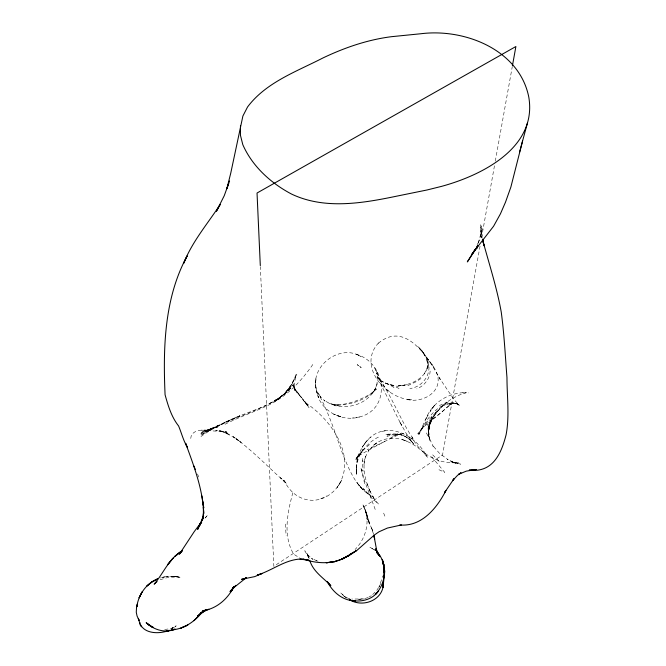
<?xml version="1.0" encoding="UTF-8"?>
<svg xmlns="http://www.w3.org/2000/svg" width="666" height="666" viewBox="0 0 666 666"><rect width="100%" height="100%" fill="white"/><g stroke="black" fill="none" stroke-linecap="round" stroke-linejoin="round"><path stroke-width="0.5" stroke-dasharray="3.33 2.5" d="M373.693 534.432L368.331 519.447L369.672 525.099L365.584 510.872C369.663 524.508 364.968 539.543 355.078 549.5M190.759 438.486C191.092 429.628 203.022 429.437 209.39 430.444L204.104 431.068L217.749 426.956L202.481 431.759L215.934 426.856L201.423 432.692L228.455 421.029L200.849 433.924L214.56 427.064M362.604 451.506L359.19 455.194L363.07 449.292C358.083 456.61 355.719 465.534 356.343 474.358L356.343 467.582L356.526 474.533C355.086 460.689 359.981 445.979 371.037 437.129M356.31 467.49L357.201 460.264L359.174 453.363M363.944 464.776L365.451 456.268C361.988 468.398 365.359 481.102 370.504 492.232L369.855 491L374.483 499.375L373.102 497.51L378.554 504.129L371.42 497.668L363.186 488.611L368.356 494.047L367.008 492.923L373.851 497.36L372.311 496.495M480.036 246.129L442.532 454.97L273.851 566.308L260.348 266.65M481.51 237.945L494.563 165.26M495.296 161.164L512.212 66.983M430.144 371.054C429.82 379.087 424.125 385.922 416.833 388.877M428.629 364.46L427.589 369.347L427.755 364.094L427.023 359.182C433.4 371.928 423.518 387.104 409.848 388.511M437.096 410.747C431.551 417.249 428.296 425.349 428.504 433.907L429.662 424.667L431.66 416.741L428.188 427.963L429.911 440.426C424.65 424.95 435.672 411.247 446.961 402.106C437.97 410.065 428.604 419.755 428.621 432.567C429.995 412.937 448.268 397.627 466.3 392.657C448.518 392.282 431.418 402.938 425.474 420.021L428.055 415.051L424.467 421.728L419.064 434.299C425.549 420.437 436.438 403.479 453.271 402.78L448.559 403.887L444.205 405.81M292.824 492.732C287.595 512.42 282.609 535.422 293.606 554.095L301.14 558.932M478.296 242.965L482.475 228.555L480.111 237.213L481.285 225.857L481.21 235.481L480.402 224.833L482.475 238.095M372.719 594.538L376.59 590.642L379.795 585.647L379.004 587.079L382.9 575.907M478.355 243.148L479.22 240.359L477.047 245.063M426.365 432.917L429.42 438.752L428.188 427.963L430.752 420.304M380.078 584.906L380.652 583.358M377.389 383.649L373.435 392.44C377.031 386.671 378.438 379.47 376.49 372.885L382.292 387.187L401.615 425.474L399.658 421.595L406.085 433.225L413.628 444.072C407.858 435.098 396.004 431.585 386.13 435.497L391.059 433.741L385.839 434.573M424.3 373.967L428.038 365.701C425.133 378.821 410.689 384.915 398.493 386.005L407.192 384.665L402.589 385.464M365.276 457.267L368.989 450.058L368.44 450.965L373.568 445.321L377.447 442.274L372.744 445.97C381.976 437.271 395.895 436.372 407.176 441.308L402.048 439.585C410.472 442.132 418.007 447.003 424.25 453.155L423.335 452.172L427.788 457.659L425.949 455.028M356.185 459.99L358.891 455.502L355.561 459.382L358.183 455.386M375.774 387.903C368.498 403.105 349.633 409.707 333.849 405.361C349.359 405.469 365.626 400.524 376.415 388.994L369.364 395.055M366.158 441.774L362.271 447.261C379.179 417.857 413.486 431.16 426.806 456.252M378.305 343.265C405.927 320.063 428.729 358.583 440.209 379.362L438.478 376.631L453.779 399.225L458.874 405.07L456.801 403.463L459.415 405.011L455.178 403.246L457.276 403.629L452.539 403.113L448.559 403.887M312.82 364.51C301.398 380.985 287.229 396.045 268.972 404.92C254.52 411.921 239.219 416.983 224.925 424.309M417.649 433.891L423.951 426.173L432.117 418.356M378.579 342.898C356.793 366.308 386.247 399.259 411.796 399.775L406.526 399.292C421.187 403.588 441.966 392.957 437.587 375.707C435.572 368.173 430.369 362.137 425.391 356.368L430.619 362.812L421.328 350.1L417.632 346.287L421.919 350.815L424.558 354.762L425.358 356.243L421.328 350.1L424.558 354.762L426.848 360.106L427.755 364.094L426.623 359.19L426.848 360.106M359.19 455.194C364.785 447.361 371.428 439.685 380.661 436.147M205.07 518.115L207.767 514.96L205.469 517.624M355.561 459.382L358.891 455.502M435.731 412.554L424.001 425.033L421.02 429.578L423.951 426.173L418.523 434.282L420.188 430.527L423.618 426.964L451.739 403.629C444.155 409.057 451.748 402.705 454.37 402.888L451.332 403.488M362.662 450.624L371.253 442.99M448.742 405.652L441.067 412.828L432.184 419.605M174.45 627.272L176.174 625.824L171.72 628.396L174.6 627.097L170.546 628.637L164.311 629.537M200.957 436.538C228.155 416.575 263.936 412.487 289.419 390.035M358.666 455.76C372.352 447.927 386.521 440.101 400.957 433.749L392.848 436.072M420.995 378.529L416.516 381.543L407.592 385.747M373.476 392.149C360.872 399.925 345.696 406.352 330.636 404.478M201.373 430.119L226.64 431.884L215.634 430.311L227.198 432.883L218.331 430.328L229.77 434.59L222.827 431.685L232.126 436.363L238.47 440.426L233.175 436.646L241.2 442.415L236.139 438.769C254.229 452.156 269.63 468.564 286.455 483.408L280.419 477.672L286.33 483.374L284.265 480.569C294.588 503.08 320.821 507.442 336.963 487.678C358.549 457.542 331.077 419.006 304.853 402.347L308.508 405.952L293.706 388.062L307.351 405.328L298.068 393.173M389.876 438.494L397.752 433.591M172.486 628.579L173.102 628.196M270.504 403.288L280.369 397.252M368.831 597.077L371.287 595.72M384.698 441.525L367.132 449.75M226.049 421.803L200.707 435.256L213.57 427.672L239.893 415.784L226.049 421.803C247.993 410.98 274.6 406.393 291.383 387.179L283.033 395.113L275.008 401.19L284.865 393.44L291.725 384.59L283.982 394.364L291.941 385.198L284.507 393.773L276.032 400.932L284.865 393.44L291.55 384.424L296.861 374.134L291.591 384.931L296.02 374.675L294.389 383.649L294.955 390.692L292.915 383.05L294.713 388.286L297.402 393.448L292.457 384.906L295.979 390.875L294.114 387.612L301.765 397.843M320.762 498.826L326.748 495.945M439.418 405.577L444.322 403.246L449.458 402.281M160.14 579.736L168.182 577.339L177.381 576.739L171.287 576.764L180.669 577.38C174.001 575.815 166.891 575.774 160.364 577.996M386.954 436.721C395.812 431.526 407.093 434.931 412.828 443.106C408.083 436.738 399.708 432.342 391.775 435.048M368.015 597.527L364.452 598.692L357.284 599.4L360.789 599.233M359.357 417.016C392.624 408.824 385.414 361.405 355.794 354.279L360.864 356.385C339.385 343.34 309.107 366.725 316.616 390.734L315.451 384.415L316.05 377.863L315.426 384.773L316.458 391.5L318.823 397.66L316.625 391.475C320.013 410.581 341.134 422.194 359.357 417.016L352.114 418.082M403.787 433.666L396.994 434.69L400.541 434.407L396.295 434.215M382.043 431.393L387.995 430.336M364.169 598.967L351.756 599.042M398.043 385.423L402.489 385.298M335.331 405.111L339.61 405.053L334.482 404.728L328.654 403.305M462.687 392.89L468.656 392.915M174.667 576.431L173.393 576.248L179.487 577.106M399.051 388.619C393.639 385.04 386.854 384.79 381.535 380.994L386.43 383.549L398.335 386.588M452.048 461.879L460.664 464.169L450.782 461.663L457.717 463.295L452.097 462.537L458.391 462.537C439.443 464.602 419.905 454.728 412.038 436.971L413.669 439.593C401.665 422.211 394.289 402.197 382.975 384.424L384.465 386.58L380.095 380.319M316.075 560.639L318.04 561.147M334.482 404.728L329.52 403.405L323.951 400.283L324.983 401.082L320.038 396.345L321.195 397.852L317.249 391.591C328.288 411.03 334.948 432.45 342.482 453.388C349.275 469.93 356.526 489.16 373.851 497.36M349.891 598.817L345.113 597.169L340.559 592.782L346.17 597.635M390.06 384.565L393.748 385.897M453.288 462.212L455.819 463.278L447.41 459.34L448.135 459.731L439.552 453.429L432.509 445.246L433.283 446.553L428.496 436.43L427.93 423.867L428.188 427.963M438.936 469.73L444.688 472.311L430.086 454.945M316.816 560.905L311.463 558.158L312.895 559.373L307.625 554.828L308.882 556.401L304.795 550.757L309.673 559.382L307.009 553.354L308.641 557.692M359.532 366.25L361.213 367.599L357.167 364.652L359.64 366.317M374.658 550.108L369.788 547.102L374.658 550.108L373.884 549.508M394.031 387.595C389.011 383.774 382.409 382.892 377.955 378.196L379.82 379.87L377.372 376.864L382.076 382.833M344.089 596.187L347.843 598.776M411.846 438.852L406.135 434.815M456.801 403.463L460.556 406.377M386.888 389.552L390.709 392.724M432.684 454.845L440.709 463.028M363.927 489.468L364.926 490.567M359.374 485.581L358.325 484.365L363.561 490.451M421.328 350.1L424.975 355.07M364.668 483.741L361.005 468.34L363.095 471.362L362.221 458.216L363.045 461.913M307.351 405.328L304.27 400.849L309.107 407.867M431.735 364.119L433.916 367.407M377.447 373.185L374.65 367.848L380.96 381.318M197.511 473.992L199.559 478.921M372.843 531.218L371.029 526.739L373.085 531.826M383.641 513.095L385.606 517.965M370.504 492.232L366.55 482.384M375.224 509.465L365.135 482.334L361.005 468.34M482.084 237.829L481.576 235.955L482.076 237.92M366.991 518.323L367.299 519.946L365.584 510.872M285.406 524.075L286.114 535.772M430.86 410.231L430.07 411.555L435.098 404.562L430.86 410.231M341.825 480.294L336.963 487.678L341.825 480.294M290.493 388.453L283.033 395.113L273.693 401.64L281.768 396.037L290.493 388.453M452.539 403.113L448.634 404.886L452.081 403.446L456.143 403.496L452.539 403.113M163.62 577.097L162.229 577.372L168.456 576.323L163.62 577.097M340.917 416.799L333.799 414.21L340.917 416.799M362.246 489.135L356.918 482.567L362.246 489.135M364.718 508.707L362.679 504.129L366.924 514.926L364.718 508.707L366.45 512.795L368.681 520.504L364.718 508.707"/><path stroke-width="1" d="M203.463 516.949L203.438 518.797L203.355 507.134L203.738 513.511C202.83 489.069 193.906 465.975 185.614 443.273L187.229 447.069C183.316 440.467 181.518 433.008 178.605 425.99C171.453 416.974 168.098 405.694 165.076 394.763C163.004 347.993 164.219 297.927 187.154 255.969L183.691 263.261C192.249 241.542 207.642 223.743 220.255 204.387L216.442 211.239L224.259 195.687L228.629 183.575M309.84 560.672C313.203 571.636 323.368 577.847 330.844 585.73L327.264 581.576C332.825 592.265 342.94 600.982 355.636 600.899L351.315 600.407C361.163 602.38 372.594 599.641 378.479 590.958L375.291 594.572C385.805 584.007 388.253 564.135 377.589 552.83M384.132 575.441L384.473 570.129M203.446 513.245L202.031 520.762L203.321 516.816M512.395 65.959L515.892 46.512L257.034 193.023L260.306 265.609M240.476 125.583L240.451 135.315L242.807 144.664C252.248 166.292 270.887 183.183 291.508 194.047C324.334 209.69 361.78 203.388 395.954 196.312L427.014 189.985L441.358 186.422C481.801 175.441 537.404 147.719 528.787 97.111C519.363 49.808 464.743 28.213 420.912 33.741L391.541 36.68C367.674 39.702 344.73 47.594 323.077 57.9L322.377 58.25C296.037 71.77 265.917 82.467 247.561 106.968L242.89 116.034L230.761 173.085L226.856 188.719L229.587 180.952M522.544 141.134L510.855 187.129L505.502 202.173L500.441 213.828L493.598 226.215L472.003 254.029L477.963 245.704M519.53 152.256L527.53 122.711M477.455 245.846L476.623 248.726L477.489 245.937M203.605 515.717L197.66 529.403L200.391 523.834L198.326 527.131L201.698 522.044L199.409 525.033L200.641 523.443M474.883 249.775L467.324 261.921L478.03 245.746M200.391 523.834L199.375 525.774L200.832 523.101M233.483 587.395C227.414 599.375 216.175 608.957 202.622 610.805L208.883 609.232L200.766 612.82L205.894 610.098L197.369 616.142L203.646 611.163L198.26 616.1L203.147 611.13M233.025 588.111L230.602 591.966L233.774 587.037M233.758 587.154L231.368 590.692L233.841 586.904M231.368 590.692L233.575 587.429M232.243 589.402L234.407 586.771L230.145 591.425L235.772 585.339M200.774 522.96L194.33 531.485L179.379 554.204L182.034 550.665L179.312 553.263L181.768 551.34M230.145 591.425L234.665 586.979L246.512 577.497M175.175 629.062L171.212 630.003C183.716 629.187 194.489 621.836 202.106 612.229L199.892 614.443L201.781 612.512M193.881 620.695L199.284 615.309M157.076 581.526L154.154 584.19C163.37 573.484 168.573 559.257 181.052 551.506L174.617 556.643L181.052 551.506M199.35 614.56L203.646 611.163M180.761 552.122L182.143 551.048M245.837 577.847L243.723 579.22L246.187 578.163L241.575 579.328L254.728 576.614L262.163 573.484L257.276 575.058C272.943 570.387 286.546 558.208 303.804 559.032M349.15 554.969C336.188 564.651 318.456 564.227 303.721 559.224M348.185 555.536L342.124 559.182L349.184 555.319L341.691 559.057L349.375 555.452L356.102 550.84L349.409 554.753L356.718 550.574L374.367 534.989L378.971 531.818L387.362 528.071L401.456 524.95M157.567 578.937L151.94 581.918L146.961 585.938L151.94 581.918L157.567 578.937C146.095 583.549 138.478 594.746 136.78 606.768L137.537 603.812L136.538 607.484L136.272 612.262L137.071 616.067L139.152 620.412L138.228 618.606M149.8 625.582L146.162 622.677C153.571 629.711 164.827 633.358 174.6 629.32M138.486 619.105L139.802 623.243L139.627 622.444C143.065 634.165 159.757 634.39 169.189 630.227M165.068 631.651L167.432 630.852M342.524 558.924L334.34 561.696L336.08 561.346L326.257 562.787L335.181 561.496M168.598 630.769L167.532 630.985L173.118 629.853M327.456 562.62L328.713 562.479M469.388 470.079L476.365 469.497L466.283 471.137L458.699 474.275L461.014 472.785L457.525 475.358L452.522 480.71L454.054 478.654L444.497 492.69L445.895 490.576C436.996 508.033 421.586 526.972 399.833 524.958M469.339 470.179C492.757 472.835 501.215 453.871 506.093 434.773C509.665 415.934 506.984 396.611 506.968 377.597C505.253 355.744 504.179 333.783 501.24 312.054C496.853 287.496 489.035 263.761 482.584 239.71M300.016 559.157L308.949 560.231L306.951 559.765M349.5 599.666L351.149 600.557L349.35 599.583C363.17 608.433 384.582 599.658 383.341 581.909L382.983 587.445L384.773 571.311L382.642 560.689L382.892 561.646M153.255 627.447L146.637 623.185L149.975 625.699M378.221 553.596L376.823 551.964L379.712 556.018L376.873 551.823L379.712 556.018M377.589 552.838L379.678 555.111M379.096 555.103L375.932 549.675M140.526 625.299L140.076 624.525L141.392 626.764M375.957 549.733L377.372 552.472M193.714 465.75L195.421 469.622M376.856 551.456L375.94 549.084L377.572 554.037L375.815 548.634M376.057 549.4L377.123 552.73L373.909 535.439L374.75 539.06M482.575 239.893L484.065 245.796L482.667 239.061M373.901 535.347L374.517 538.086M383.666 565.459L383.275 563.461L383.641 565.334M383.175 563.136L383.058 562.504L383.666 566.017M383.333 564.06L383.658 565.917M383.308 563.994L383.591 565.717M201.881 495.945L203.746 507.917L202.772 501.615M384.39 574.508L384.032 577.206L384.39 574.508M142.016 592.066L139.127 597.802L142.016 592.066M171.52 559.998L167.641 564.71L173.06 558.183L171.52 559.998M187.712 625.099L180.969 628.063L187.712 625.099M153.205 627.439L150.558 626.19L153.147 627.439M377.93 553.371L375.932 549.908L377.93 553.371M383.857 564.81L382.259 559.715L383.857 564.81M384.007 568.306L383.974 567.773L384.024 573.218L384.007 568.306"/></g></svg>
